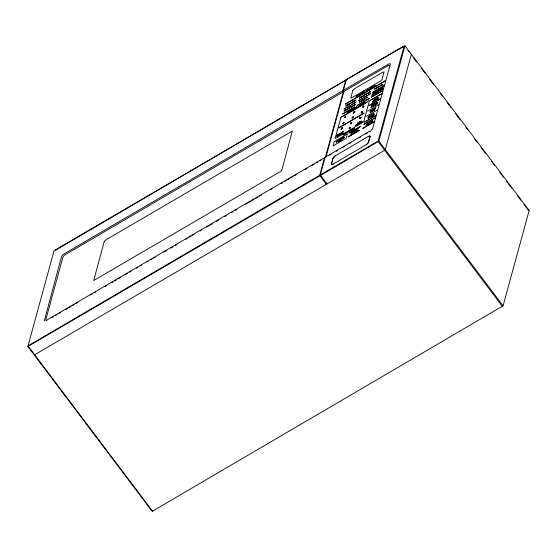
<?xml version="1.0" encoding="UTF-8"?>
<svg xmlns="http://www.w3.org/2000/svg" width="557" height="557" viewBox="0 0 557 557"><rect width="100%" height="100%" fill="white"/><g stroke="black" fill="none" stroke-linecap="round" stroke-linejoin="round"><path stroke-width="0.84" d="M326.903 184.04L320.31 174.891L325.128 157.269L325.866 157.373L343.878 91.501L343.453 90.29L346.377 79.602L404.953 45.806L529.15 210.525L503.082 305.814L152.555 511.145L152.04 511.194L27.85 346.475L53.918 251.186L346.113 79.978L54.969 250.093M326.764 182.724L326.305 184.388L319.711 175.239L324.536 157.617L325.274 157.722L343.286 91.849L342.854 90.638L345.786 79.95M341.894 116.984L366.993 102.411M337.208 136.556L337.396 135.866L336.992 136.757L337.883 136.242M346.343 105.461L345.967 106.255L346.182 105.475L347.192 104.981L346.238 105.83M338.329 135.901L338.496 135.302M345.368 110.544L345.528 109.952M339.178 135.483L338.12 136.103L338.329 135.323L339.338 134.815M339.192 135.177L338.405 135.636M342.43 123.738L343.634 123.41L344.08 122.77L342.43 123.738L343.989 122.115L343.76 122.958M346.21 110.126L345.152 110.746L345.361 109.966L346.37 109.457M346.224 109.82L345.437 110.279M343.467 123.132L343.627 122.54L342.715 123.57M339.046 140.343L339.29 139.459L340.174 139.522C340.654 137.488 340.668 140.559 339.443 139.529L339.255 140.218C338.628 140.928 338.454 139.396 338.078 140.601M349.225 103.769L348.849 104.57L349.058 103.79L349.873 103.435L349.148 104.048M340.995 134.341L341.156 133.75M348.25 108.859L348.41 108.26M347.561 111.992L347.387 112.625L348.32 112.082L347.157 112.841L347.387 112.013L348.459 111.463M339.916 140.552L340.606 140.378L339.492 141.457L339.735 140.573L340.8 140.037M341.852 133.617L341.065 134.077M341.845 133.924L340.78 134.543L340.995 133.764L341.998 133.255M349.093 108.441L348.034 109.061L348.25 108.281L349.253 107.773M349.107 108.135L348.32 108.594M342.311 133.569L342.499 132.886L342.095 133.777L342.987 133.255M348.306 111.853L347.464 112.34M349.462 107.571L350.569 107M343.147 131.556L342.771 132.357L342.987 131.577C344.686 130.387 343.669 132.016 343.272 131.772M349.907 107.39L349.719 108.072L350.095 107.278M341.156 139.828L341.838 139.654L340.724 140.733L340.968 139.849L342.033 139.313M342.381 137.962L343.432 137.029L342.263 137.711L342.026 138.602L343.244 137.544M350.395 110.335L349.991 111.184L350.221 110.356L351.3 109.826L350.29 110.732M352.115 106.596L352.275 106.004M353.549 101.235L353.173 102.042L353.382 101.263C354.795 100.323 354.301 101.646 353.458 101.583M351.822 109.492L351.418 110.356L351.641 109.52C353.556 108.232 352.358 109.945 351.718 109.868L352.303 109.214M353.444 105.816L353.632 105.127L353.235 106.018L354.12 105.496M353.361 108.601L353.187 109.235L354.12 108.692L352.957 109.45L353.187 108.622L354.252 108.079M354.572 105.162L354.732 104.563M354.099 108.462L353.263 108.949M357.643 96.076L358.736 94.815L357.643 95.463L357.413 96.291L358.548 95.63M355.422 104.744L354.356 105.364L354.565 104.584L355.575 104.075M355.429 104.431L354.642 104.897M359.822 97.572L359.662 98.164L360.066 97.705M361.166 96.786L361.006 97.378L361.876 96.869L360.79 97.579L361.006 96.8L362.008 96.291M359.933 101.513L359.55 102.321L359.766 101.541C361.173 100.608 360.678 101.931 359.836 101.861M352.4 129.69L351.906 129.92L352.045 129.419L351.745 130.073L352.762 129.335C354.015 129.12 352.748 128.298 352.449 129.656M351.321 134.174L352.135 133.478L350.98 134.766L351.216 133.875L352.365 133.318L351.704 134.035M361.862 96.653L361.075 97.113M353.034 131.445L354.28 130.798M361.214 101.277L361.375 100.678M353.535 131.236L353.319 132.016L353.751 131.111M362.071 100.545L361.284 101.005M362.064 100.852L360.999 101.478L361.208 100.699L362.217 100.19M363.832 95.226L363.665 95.825L364.543 95.31L363.449 96.027L363.665 95.247L364.668 94.732M364.529 95.094L363.742 95.553M365.155 94.446L364.779 95.247L364.988 94.467C367.293 92.977 364.375 95.351 366.262 94.384L366.478 94.056C368.316 92.803 366.13 94.23 365.065 94.794M363.986 99.654L364.146 99.055M355.937 129.83L355.721 130.617C355.088 131.348 354.906 129.795 354.531 131.006L355.081 130.686C353.263 132.977 354.572 129.384 355.484 130.756L355.749 129.858C357.343 128.66 357.079 130.136 355.826 130.22M364.842 98.93L364.055 99.39M364.988 98.568L363.979 99.076L363.77 99.856L365.357 98.728C367.063 98.429 365.336 97.322 364.939 99.174M358.701 122.881L359.731 121.705L358.701 122.303L358.485 123.083L359.55 122.463M357.107 129.057L358.36 128.416M356.793 131.271L357.956 129.934L356.786 130.617L356.55 131.508L357.754 130.798M357.608 128.855L357.399 129.635L357.824 128.73M366.527 97.586L367.634 97.015M366.972 97.405L366.784 98.088L367.16 97.294M369.479 91.919L369.319 92.518L370.196 92.002L369.103 92.72L369.319 91.94L370.321 91.425M370.182 91.787L369.388 92.246M366.067 116.545L377.284 110.091M367.55 111.121L378.767 104.667M374.903 85.701L375.467 85.632C373.65 86.899 374.088 85.479 375.327 85.534M373.225 93.562L374.081 92.65L373.009 93.771L373.225 92.984L374.29 92.532L373.524 93.465M375.16 88.598L374.784 89.399L375 88.612L375.808 88.264L375.084 88.876M374.673 92.72L375.703 91.536L374.673 92.142L374.457 92.922L375.522 92.302M368.664 116.504L369.764 115.94M370.14 112.048L371.247 111.477M375.529 91.996L374.743 92.455M369.103 116.322L368.915 117.012L369.298 116.211M375.697 92.894L376.226 92.587L375.105 93.402L376.184 92.399L375.265 93.284L376.045 92.761M370.586 111.86L370.398 112.549L370.774 111.748M377.771 86.989L378.878 86.426M376.748 91.285L376.072 91.675M378.217 86.808L378.029 87.498L378.405 86.697M371.596 114.86L371.22 115.668L371.428 114.888C373.225 113.677 372.104 115.285 371.498 115.208L372.048 114.596M374.917 104.263L375.947 103.087L374.917 103.693L374.701 104.472L375.766 103.846M380.32 85.499L381.427 84.929M373.851 109.952L373.691 110.544L374.562 110.035L373.475 110.746L373.691 109.966L374.694 109.457M376.797 99.076L376.636 99.668L377.507 99.16L376.421 99.877L376.636 99.097L377.639 98.582M379.247 90.54L379.637 90.38L379.47 90.979L380.229 89.962L379.087 90.624M375.78 103.539L374.986 103.999M380.765 85.318L380.577 86.008L380.96 85.207M374.555 109.82L373.761 110.279M377.493 98.944L376.706 99.404M371.735 121.245L371.575 121.844L372.64 120.806L371.575 121.266L371.359 122.046L372.438 121.315L371.874 121.663M372.529 128.925L390.387 63.985L390.102 63.575M378.161 140.803L404.062 46.106M320.477 175.518L378.892 141.095L404.953 45.806M34.785 354.948L34.269 354.997L384.636 150.265L385.312 149.617L411.379 54.321M372.612 101.722C371.582 103.386 374.074 100.079 372.64 101.701M363.213 106.645C364.264 106.526 361.194 108.594 364.055 106.464C362.544 107.09 365.204 104.772 362.691 106.77L363.728 106.039L363.255 106.624M379.213 90.547L378.663 91.459M367.961 143.24L370.099 136.298L369.27 135.999M379.226 86.53L379.714 86.244M366.555 93.938L367.042 93.653M347.088 132.559L347.867 131.856L347.06 132.65M371.053 130.241L372.153 129.182M384.636 150.265L385.312 149.617M367.049 144.103L368.539 142.439L370.245 136.214L369.361 135.894L368.219 136.486M350.402 130.846C350.485 129.788 349.921 131.382 350.207 130.923M375.989 99.014L376.323 98.422L375.46 99.334L376.532 98.304L375.46 98.756L375.251 99.536L376.323 98.805L375.766 99.16M377.43 98.171L377.757 97.579L376.901 98.492L377.973 97.461L376.901 97.914L376.685 98.693L377.764 97.962L377.207 98.317M372.104 121.523L372.431 120.932L372.034 121.071M348.884 131.682C348.905 131.215 349.893 130.992 348.494 131.494L348.341 132.065L349.128 131.529L348.717 131.786M370.349 116.107L371.115 115.069L369.869 116.343L369.987 115.731L370.147 116.204M354.343 132.719C355.457 130.93 355.352 132.322 353.974 132.984C353.5 131.703 354.718 132.97 353.799 132.984L354.12 132.824M369.047 123.334L369.82 122.289L368.574 123.563L368.692 122.951L368.852 123.424M351.251 130.171L351.676 129.704L350.778 130.637L351.53 129.809L350.98 130.324M346.405 132.761C345.89 133.889 345.897 132.782 346.572 132.684M369.507 131.828L370.781 130.923M335.655 155.48L333.016 157.993L331.311 164.224L332.195 164.545L333.337 163.946M365.9 144.952L367.105 144.124M347.171 109.499L347.777 109.123C344.609 111.247 349.914 106.213 346.781 109.764M352.442 106.478L353.041 105.558L352.115 106.018L351.899 106.798L352.518 106.136M373.531 93.388L374.088 93.033L373.754 93.242M363.972 92.142C364.396 92.406 365.476 90.666 363.665 91.933L363.436 92.768L364.612 91.571L363.763 92.184M376.316 103.233L377.298 102.377L376.24 102.913L376.031 103.693L377.131 102.572L376.337 103.149M329.563 155.208L331.046 154.338M336.219 151.309L337.702 150.446M342.875 147.41L344.358 146.547M349.531 143.518L351.014 142.655M359.147 137.892L360.63 137.022M365.803 133.993L367.286 133.13M346.377 79.602L403.547 46.154M342.854 90.638L63.282 254.375L61.59 256.352L44.233 321.041M343.453 90.29L389.266 63.651M343.286 91.849L64.647 255.029L62.969 256.979L45.681 320.164L46.732 320.512M343.878 91.501L387.526 65.963A3.467 1.044 -37 0 1 389.809 65.754M357.747 95.693L358.583 95.205L357.719 95.79M346.266 105.733L346.705 105.245M353.479 101.492L354.001 100.97M359.731 97.9L360.107 97.405M365.086 94.704L365.608 94.182M349.121 104.145L349.817 103.351M375.063 88.967L375.752 88.18M352.191 106.331L352.56 105.837M359.864 101.778L360.386 101.256M362.621 100.218L363.38 99.696M373.67 94.042L374.353 93.646L373.65 94.126M376.65 92.295L377.291 91.919M382.415 88.925L383.098 88.528L382.394 89.009M376.629 92.371L377.27 91.996M350.311 110.634L350.785 110.105M376.727 103.95L377.312 103.609L376.699 104.034M358.799 122.526L359.585 122.067L358.778 122.617M336.971 135.407L337.716 134.85L336.672 135.929L336.888 135.142L337.897 134.655L336.95 135.497M341.754 132.573L342.541 132.113L341.733 132.663M343.077 131.814L343.599 131.292M370.69 116.615L371.352 116.135L370.663 116.712M373.141 115.188L373.928 114.721L373.113 115.278M355.853 130.122L356.445 129.53M338.67 140.336L337.988 140.733C336.929 142.369 338.517 138.679 339.025 140.35M46.245 320.428L324.536 157.617M325.128 157.269L369.764 131.153M51.655 317.789L53.152 316.912M55.401 315.596L56.898 314.719M59.146 313.403L60.65 312.526M65.893 309.455L67.397 308.578M68.894 307.701L71.143 306.385M72.64 305.508L74.144 304.63M75.641 303.753L77.889 302.437M90.631 294.987L92.135 294.11M94.384 292.794L95.881 291.917M104.876 286.653L106.373 285.776M111.623 282.705L113.12 281.828M114.624 280.951L116.873 279.635M118.369 278.758L120.618 277.442M125.116 274.81L127.365 273.494M129.614 272.178L131.111 271.301M136.361 268.23L137.858 267.353M140.106 266.044L141.61 265.167M146.853 262.096L148.357 261.219M150.606 259.903L152.103 259.026M153.6 258.149L155.849 256.833M164.099 252.008L166.348 250.692M170.846 248.06L173.095 246.744M175.344 245.428L176.841 244.551M185.836 239.287L187.34 238.41M189.589 237.094L191.086 236.217M192.583 235.339L194.087 234.462M200.081 230.953L201.578 230.083M206.828 227.012L208.325 226.135M209.829 225.258L212.078 223.942M216.576 221.31L218.824 219.994M224.819 216.485L226.316 215.608M231.566 212.537L233.063 211.66M235.312 210.344L236.816 209.467M245.811 204.203L247.308 203.326M248.805 202.449L251.054 201.133M252.558 200.255L254.055 199.378M255.552 198.501L257.8 197.185M259.304 196.308L261.553 194.999M270.549 189.735L272.046 188.858M281.041 183.594L282.538 182.717M284.787 181.401L286.291 180.524M287.788 179.646L289.285 178.769M291.534 177.453L293.038 176.576M294.535 175.699L296.784 174.383M305.034 169.558L307.283 168.242M311.781 165.61L314.03 164.294M316.279 162.978L317.775 162.101M320.024 160.785L321.521 159.915M368.24 136.416L334.506 156.336L333.156 157.91L331.45 164.141L332.285 164.44M333.316 164.016L365.921 144.883M28.901 345.382L319.711 175.239M320.31 174.891L377.486 141.443M27.85 346.475L319.885 175.873M529.15 210.525L528.635 210.574L525.495 206.403M407.898 50.443L408.887 51.752M412.96 57.148L416.622 62.008M421.329 68.253L424.998 73.12M429.705 79.359L433.896 84.922M440.169 93.235L442.272 96.027M446.972 102.258L451.17 107.828M455.341 113.363L460.068 119.63M465.805 127.247L468.444 130.735M474.181 138.345L477.342 142.536M480.983 147.368L485.718 153.648M491.448 161.251L494.616 165.45M499.824 172.357L503.514 177.251M506.626 181.373L511.883 188.357M517.091 195.256L520.781 200.158M523.845 204.217L525.286 206.125M503.082 305.814L378.892 141.095M378.21 141.743L502.407 306.461M28.365 346.426L152.555 511.145M374.29 100.643L373.392 101.59L374.29 100.643M350.228 127.602L349.19 128.799L350.228 127.602M350.527 127.414C349.831 130.171 347.763 127.957 350.527 127.414M360.776 117.548L359.46 118.578L360.525 118.161L361.089 117.005L359.578 118.035L360.776 117.548M104.25 241.425L93.708 280.547L280.881 171.264L281.779 170.212L292.321 131.09L105.9 239.858L104.25 241.425M334.249 141.659L333.072 145.941L346.224 138.247L347.394 133.965L334.249 141.659M340.961 117.123L335.063 138.679L363.596 121.983L369.493 100.427L340.961 117.123M338.928 127.838L364.062 113.134L338.928 127.838M342.75 113.948L354.774 106.909L342.75 113.948M344.073 109.095L356.104 102.063L344.073 109.095M345.444 104.075L385.312 80.758L345.444 104.075M336.129 142.244L344.282 137.475L336.129 142.244M341.19 128.444L342.311 127.915L341.169 129.53L342.729 127.539L341.19 128.444M344.484 117.416L345.075 117.033L345.089 117.882L345.451 116.573L344.484 117.416M352.839 90.457L350.84 97.76L351.147 98.116L380.835 80.904L382.06 79.498L384.024 71.916L382.673 72.25L354.718 88.605L352.839 90.457M341.657 132.35L341.441 133.137L342.506 132.51L341.657 132.928L342.687 131.751L341.657 132.35M344.017 134.112L343.857 134.69L344.532 134.237L344.017 134.536L344.017 134.112M343.613 136.925L343.37 137.816L344.407 137.113L343.613 137.579L343.613 136.925M354.823 100.42L354.607 101.2L354.955 100.483C356.034 101.388 356.027 98.686 355.603 100.476L354.823 100.42M347.025 132.357L346.865 132.928L347.025 132.357M359.049 94.634L358.819 95.47L359.195 94.704C360.344 95.672 360.33 92.782 359.878 94.697L359.049 94.634M349.573 130.86L349.413 131.438L349.573 130.86M353.417 116.608L352.205 117.743C353.939 116.413 352.957 118.279 351.822 118.105L353.417 116.608M354.746 112.103C349.921 115.891 357.148 109.395 353.73 112.061L353.437 112.222C357.893 108.824 351.084 114.923 354.746 112.103M348.278 136.876L359.53 130.289L348.278 136.876M349.364 132.893L360.623 126.307L349.364 132.893M357.169 105.51L369.159 98.498L357.169 105.51M358.492 100.664L370.482 93.646L358.492 100.664M359.662 97.586L359.446 98.366L360.588 97.127L359.662 97.586M351.035 133.52L357.698 129.628L351.035 133.52M353.904 128.604L354.551 127.95L353.904 128.604M362.544 99.919L362.329 100.699L362.544 99.919M363.47 99.376L363.255 100.156L363.47 99.376M356.967 124.343L356.759 125.123L357.671 124.51L356.967 124.921L356.967 124.343M362.983 102.885L362.76 103.72L364.02 102.982L363.484 102.878L364.215 102.168L362.983 102.885M359.919 121.593L360.365 121.412L360.177 122.101L361.047 120.932L359.919 121.593M368.323 92.838L368.72 92.685L367.822 93.284L368.95 92.337L367.634 93.43L368.929 92.49L368.323 92.838M361.068 121.941L360.859 122.721L362.036 122.032L361.542 121.934L362.224 121.266L361.068 121.941M370.746 87.79L370.523 88.626L371.784 87.888L371.247 87.783L371.979 87.066L370.746 87.79M372.208 86.934L371.979 87.769L372.208 86.934M372.765 86.614L372.536 87.442L372.912 86.676C374.06 87.644 374.053 84.761 373.601 86.669L372.765 86.614M362.837 128.361L374.088 121.774L362.837 128.361M363.923 124.371L375.181 117.792L363.923 124.371M364.543 122.101L375.801 115.515L364.543 122.101M369.068 105.565L380.327 98.986L369.068 105.565M370.516 100.267L381.775 93.68L370.516 100.267M371.352 97.21L382.61 90.624L371.352 97.21M372.682 92.365L383.933 85.778L372.682 92.365M373.58 93.855L373.399 94.53L374.478 93.332L373.58 93.855M367.94 117.952L368.379 117.771L368.191 118.46L369.068 117.29L367.94 117.952M371.366 105.767L371.811 105.586L371.623 106.269L372.494 105.106L371.366 105.767M374.757 93.165L374.576 93.841L374.757 93.165M376.003 91.362L375.787 92.142L376.971 90.798L376.003 91.362M372.724 104.974L372.508 105.753L372.724 104.974M372.501 106.178L372.32 106.853L372.619 106.234C373.552 107.021 373.545 104.674 373.176 106.227L372.501 106.178M376.56 92.114L376.379 92.789L376.56 92.114M373.239 104.667L373.03 105.447L374.388 104.103L374.395 104.653L374.603 103.874L373.747 104.932L373.239 104.667M371.498 111.254L371.282 112.034L371.498 111.254M377.214 90.652L377.005 91.432L378.273 90.116L377.214 90.652M372.013 110.947L371.798 111.727L373.162 110.383L373.169 110.927L373.378 110.147L372.522 111.212L372.013 110.947M370.586 116.399L370.377 117.186L371.512 115.94L370.586 116.399M377.368 91.64L377.18 92.316L377.368 91.64M377.716 91.439L378.099 91.278L377.931 91.877L378.69 90.868L377.716 91.439M370.127 122.108L369.918 122.888L370.266 122.171C371.345 123.083 371.331 120.375 370.906 122.171L370.127 122.108M371.916 115.619L371.707 116.406L372.619 115.786L371.916 116.197L371.916 115.619M372.863 114.046L372.654 114.826L373.002 114.108C374.081 115.02 374.067 112.312 373.643 114.108L372.863 114.046M375.585 104.375L375.397 105.05L376.421 103.887L375.585 104.375M374.562 108.434L374.353 109.214L375.529 108.524L375.028 108.427L375.717 107.759L374.562 108.434M373.044 114.965L372.828 115.745L373.893 115.125L373.044 115.543L374.074 114.359L373.044 114.965M376.254 104.229L375.648 104.646L376.254 104.229M380.424 89.851L380.243 90.526L380.424 89.851M376.643 103.755L376.455 104.431L377.479 103.268L376.643 103.755M380.877 89.586L380.689 90.262L381.872 89.099C381.83 88.737 382.179 90.213 381.12 89.447L380.877 89.586M381.427 88.187L381.872 88.006L381.684 88.695L382.562 87.526L381.427 88.187M382.325 88.737L382.144 89.412L383.223 88.215L382.325 88.737M361.5 112.145L361.34 112.493L362.551 111.992L361.124 113.071L361.437 112.027L362.663 111.456L361.5 112.145M336.588 141.262L336.651 141.638L337.653 140.921L336.289 141.777L337.723 140.573L336.588 141.262M358.276 105.851C357.873 107.153 360.658 104.124 358.276 105.851M359.759 122.909C359.376 124.127 361.994 121.287 359.759 122.909M370.147 111.212C369.757 112.437 372.375 109.597 370.147 111.212M340.912 138.728L340.975 139.104L341.977 138.387L340.612 139.243L342.047 138.045L340.912 138.728M366.04 90.756C365.629 92.058 368.421 89.029 366.04 90.756M355.658 125.304C355.275 126.523 357.886 123.689 355.658 125.304M378.078 98.443C377.695 99.668 380.313 96.827 378.078 98.443M350.513 103.136C350.13 104.354 352.748 101.52 350.513 103.136M343.056 134.822C342.597 135.713 344.734 133.659 343.056 134.822M374.088 100.914L373.531 101.458L374.088 100.914M359.286 123.313L357.949 124.267L359.286 123.313M375.272 104.841L374.109 105.67L375.272 104.841M348.71 104.319L347.373 105.28L348.71 104.319M353.034 101.792L351.69 102.753L353.034 101.792M339.415 133.993L338.078 134.947L339.415 133.993M363.289 92.504C361.792 94.732 361.577 92.239 363.289 92.504M339.478 141.095C337.883 143.462 337.667 140.803 339.478 141.095M368.727 89.322C367.23 91.55 367.014 89.057 368.727 89.322M360.964 104.417C359.467 106.645 359.251 104.152 360.964 104.417M370.384 88.354C368.887 90.582 368.671 88.09 370.384 88.354M345.716 133.36L344.734 134.063L345.716 133.36M362.621 103.449C361.124 105.677 360.908 103.184 362.621 103.449M377.528 87.463L376.191 88.417L377.528 87.463M379.853 89.44L378.516 90.394L379.853 89.44M382.854 84.351L381.51 85.305L382.854 84.351M372.201 106.638L371.039 107.466L372.201 106.638M368.344 123.487L367 124.441L368.344 123.487M340.926 133.207C340.647 133.095 339.408 133.68 339.798 134.098C340.285 133.436 342.075 132.072 340.926 133.207M372.668 109.868L371.324 110.829L372.668 109.868M374.22 108.963L372.877 109.917L374.22 108.963M372.946 94.593L372.083 95.219L371.832 94.878L371.972 95.365L373.427 93.945L372.946 94.593M374.102 105.231L373.434 106.213L374.102 105.231M369.73 116.97L369.395 117.485C371.47 116.274 368.031 118.168 369.312 117.604L369.73 116.97M351.258 106.589L350.917 107.104L351.258 106.589M365.775 98.095L365.434 98.61L365.775 98.095M353.11 132.851L352.727 133.436L353.11 132.851M374.596 99.327L374.262 99.849L374.596 99.327M353.068 128.869L352.818 129.245L353.068 128.869M354.621 107.856L355.373 107.849L354.419 108.497L355.589 107.299L354.621 107.856M360.616 93.799C360.337 95.317 362.795 92.1 360.616 93.799M381.12 88.841C379.059 90.61 381.065 87.922 381.12 88.841M355.45 131.487L356.25 131.48L355.234 132.169L356.48 130.895L355.45 131.487M366.729 124.573C364.389 126.474 366.84 123.619 366.729 124.573M356.243 96.361L356.995 96.347L356.034 97.002L357.204 95.797L356.243 96.361M356.995 106.895C354.774 108.803 356.946 105.921 356.995 106.895M375.321 99.94C374.952 101.388 377.472 98.324 375.321 99.94M357.392 123.146C357.044 124.587 359.495 121.544 357.392 123.146M351.822 132.239C351.46 133.84 354.21 130.422 351.822 132.239M350.36 123.661C349.705 124.9 352.637 122.812 351.397 122.958L351.697 122.359L350.36 123.661M347.749 104.681C347.206 106.095 349.531 103.351 347.749 104.681M362.266 92.887C361.688 94.398 364.16 91.473 362.266 92.887M338.454 134.355C337.918 135.769 340.236 133.026 338.454 134.355M367.704 89.705C367.126 91.216 369.604 88.291 367.704 89.705M359.94 104.8C359.362 106.31 361.841 103.386 359.94 104.8M338.391 141.499C337.772 143.1 340.404 139.995 338.391 141.499M381.886 84.706C381.35 86.119 383.669 83.383 381.886 84.706M358.325 123.675C357.789 125.088 360.107 122.345 358.325 123.675M371.707 110.23C371.164 111.644 373.489 108.9 371.707 110.23M373.26 109.325C372.717 110.739 375.035 107.995 373.26 109.325M352.073 102.154C351.523 103.567 353.855 100.824 352.073 102.154M369.361 88.737C368.783 90.248 371.254 87.317 369.361 88.737M361.597 103.832C361.02 105.343 363.491 102.418 361.597 103.832M345.013 133.624C344.609 134.662 346.315 132.65 345.013 133.624M376.567 87.825C376.024 89.238 378.349 86.495 376.567 87.825M371.366 106.951C370.878 108.19 372.918 105.795 371.366 106.951M374.443 105.155C373.97 106.38 375.989 103.999 374.443 105.155M367.383 123.842C366.84 125.262 369.159 122.512 367.383 123.842M378.892 89.795C378.349 91.209 380.675 88.466 378.892 89.795M362.753 96.257C361.214 97.092 364.696 94.46 362.753 96.257M362.245 112.18L361.333 112.834L362.245 112.18M344.456 110.975C342.868 111.873 346.405 109.012 344.456 110.975M340.083 134.773C338.538 135.616 342.019 132.984 340.083 134.773M360.825 117.304L359.961 117.987L360.825 117.304M352.637 133.569C351.578 135.198 353.166 131.515 353.674 133.186L352.637 133.569M379.15 86.641C377.876 87.171 381.371 85.27 379.15 86.641M350.84 107.223C349.566 107.752 353.061 105.851 350.84 107.223M374.179 99.961C372.905 100.49 376.407 98.589 374.179 99.961M350.673 123.501C350.186 124.684 352.435 122.234 350.673 123.501M351.516 122.665L350.743 123.111L351.516 122.665M349.211 111.351L348.417 112.11L349.121 111.337C348.16 111.546 351.216 109.729 349.357 111.191L349.81 111.296L349.211 111.351M376.866 102.906L377.284 102.961L376.866 102.906M377.841 90.645C376.873 91 378.962 90.638 377.841 90.645"/></g></svg>
